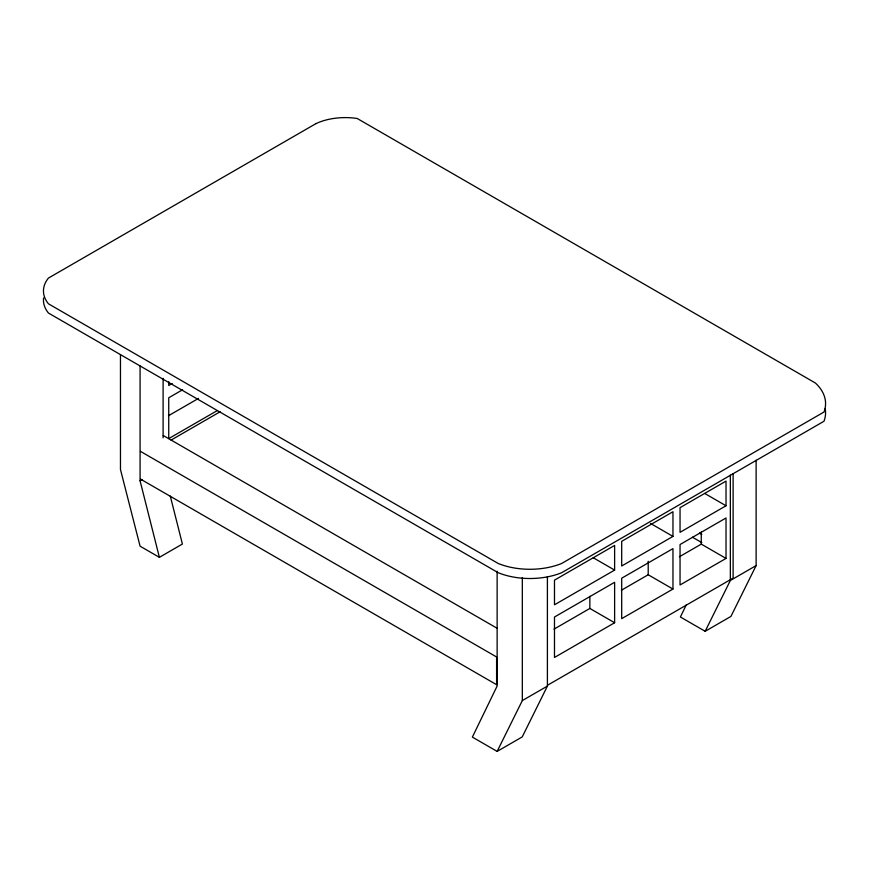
<?xml version="1.0" encoding="UTF-8"?>
<svg xmlns="http://www.w3.org/2000/svg" width="869" height="869" viewBox="0 0 869 869"><rect width="100%" height="100%" fill="white"/><g stroke="black" fill="none" stroke-linecap="round" stroke-linejoin="round"><path stroke-width="1.3" d="M686.293 604.835L680.394 616.99L705.161 631.296L730.938 616.414L756.128 565.589L756.128 460.244M497.133 571.237L497.133 686.043L472.367 737.097L497.133 751.403L522.323 700.577L522.323 577.668M547.405 576.69L547.405 686.097L522.226 736.912L497.133 751.403M705.161 631.296L730.351 580.481L730.351 475.126M172.214 383.501L168.738 385.51L168.738 381.556M182.62 389.746L168.738 397.763L168.738 438.606L217.315 410.57M168.467 415.74L198.534 398.382M171.03 440.116L220.15 411.754M170.291 496.069L182.403 544.037L159.385 557.333L140.083 480.829L142.386 479.503M614.622 570.086L554.487 604.802L554.487 580.144L614.622 545.417L614.622 570.086L593.234 557.735M672.964 536.401L621.693 566.001L621.693 541.333L672.964 511.732L672.964 536.401L650.457 523.399M726.028 505.758L680.047 532.317L680.047 507.648L726.028 481.1L726.028 505.758L704.65 493.418M554.009 629.145L589.855 608.441L614.622 622.736L614.622 582.295L554.487 617.023L554.487 657.464L614.622 622.736M621.4 590.225L648.209 574.757L672.964 589.052L672.964 548.611L621.693 578.211L621.693 618.652L672.964 589.052M679.428 556.736L701.272 544.124L726.028 558.419L726.028 517.978L680.047 544.526L680.047 584.967L726.028 558.419M547.405 685.326L733.11 578.113L733.11 473.757M522.323 700.577L547.405 686.097M730.351 580.481L756.128 565.589M699.447 533.088L701.794 534.446M692.419 537.205L701.804 542.614M163.274 435.532L497.046 628.233M140.506 451.391L496.601 656.986L496.601 684.696L140.506 479.101M159.385 557.333L140.083 546.188L120.465 469.499L120.465 354.693M701.272 531.991L701.272 544.124M648.209 561.276L648.209 574.757M589.855 596.308L589.855 608.441M163.1 378.395L163.1 437.824M140.083 366.023L140.083 480.829M43.591 297.958A52.205 30.143 0 0 0 48.458 313.046L498.252 572.736A55.138 31.838 0 0 0 561.602 572.736L823.964 421.269A67.467 38.953 0 0 0 825.202 408.756M315.947 123.626L48.458 278.069A52.205 30.143 0 0 0 48.458 303.813L498.252 563.503A55.138 31.838 0 0 0 561.602 563.503L823.964 412.036A67.467 38.953 0 0 0 815.383 383.012L357.224 118.499A46.405 26.787 0 0 0 315.947 123.626"/></g></svg>
